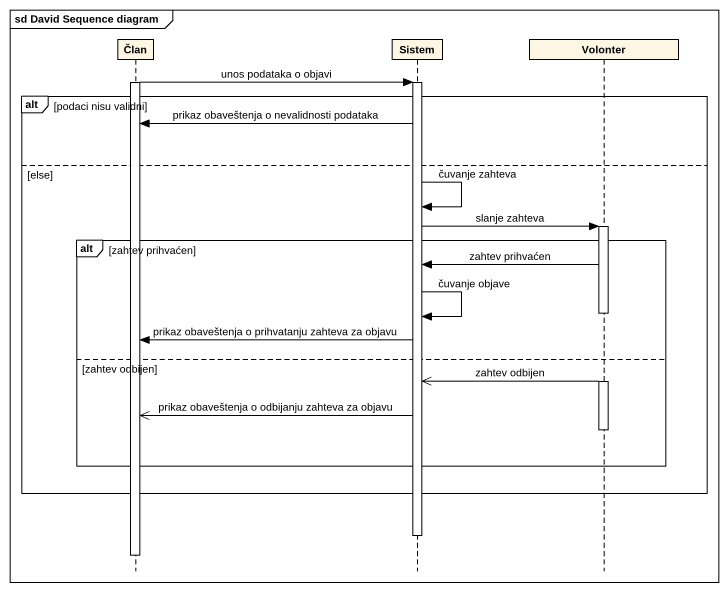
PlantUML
@startuml
mainframe sd David Sequence diagram
hide footbox
participant Član
participant Sistem
participant Volonter

activate Član
Član -> Sistem : unos podataka o objavi
activate Sistem
alt podaci nisu validni
  Sistem -> Član : prikaz obaveštenja o nevalidnosti podataka
else else
  Sistem -> Sistem : čuvanje zahteva
  Sistem -> Volonter : slanje zahteva
  activate Volonter
  alt zahtev prihvaćen
    Volonter -> Sistem : zahtev prihvaćen
    deactivate Volonter
    Sistem -> Sistem : čuvanje objave
    Sistem -> Član : prikaz obaveštenja o prihvatanju zahteva za objavu
  else zahtev odbijen
    activate Volonter
    Volonter ->> Sistem : zahtev odbijen
    Sistem ->> Član : prikaz obaveštenja o odbijanju zahteva za objavu
    deactivate Volonter
  end
end
deactivate Sistem
deactivate Član
@enduml
